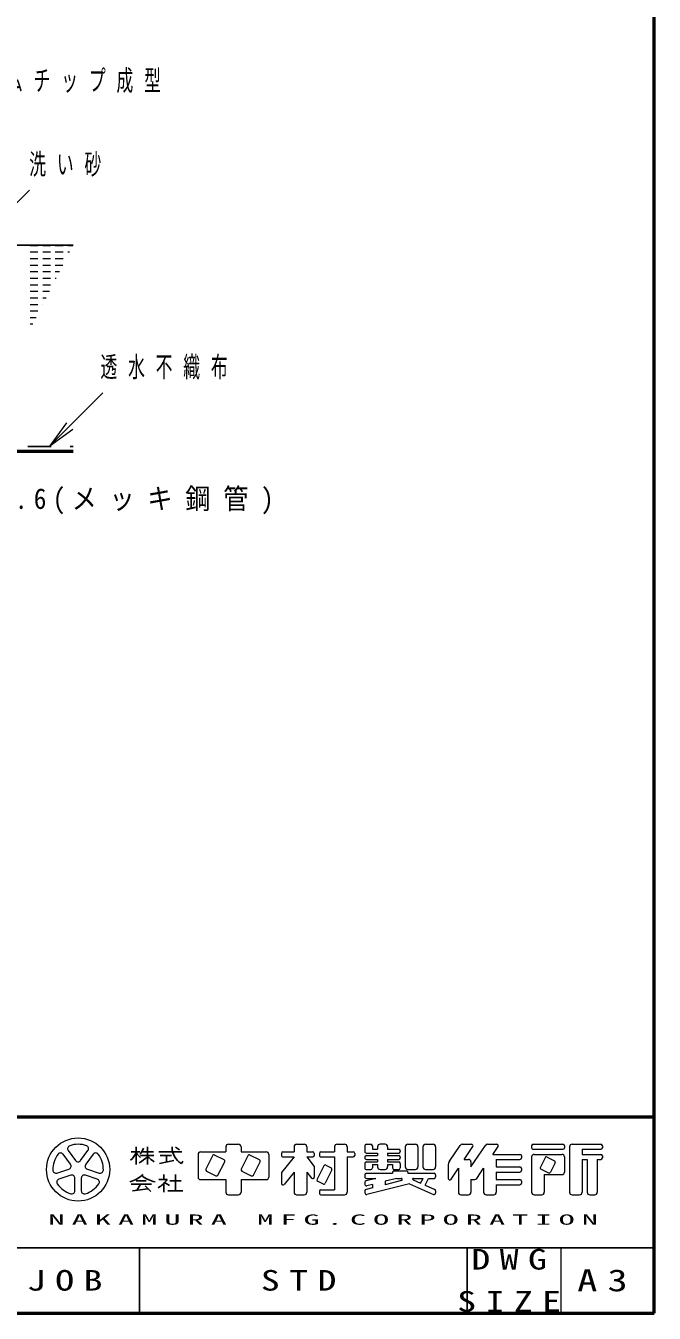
# Model space of a CAD drawing. Units: millimetres on the paper. Extents: x -385 to 0, y 0 to 267.
# Drawn here: x -67.2 to 0, y 0 to 137.6 of the extents above; entities that cross this region are included whole.
import ezdxf

# ---------------------------------------------------------------- set-up
doc = ezdxf.new("R2010")
doc.units = ezdxf.units.MM
doc.linetypes.add('USER1', pattern=[4.5, 2.5, -2])
doc.layers.add('1_10', color=7, linetype='Continuous', lineweight=13)
doc.layers.add('NAKAMURA図枠', color=7, linetype='Continuous', lineweight=13)
doc.layers.add('図面情報', color=7, linetype='Continuous')
doc.styles.add('ＭＳ ゴシック', font='')
doc.styles.get('ＭＳ ゴシック').set_extended_font_data('MS Gothic')

# ---------------------------------------------------------------- blocks, each defined once
blk = doc.blocks.new('open_arrow')
at = {"color": 0, "linetype": 'Continuous', "lineweight": -2}
blk.add_lwpolyline([(7.5, 1.25), (0, 0), (7.5, -1.25)], dxfattribs=at)

msp = doc.modelspace()

# ---------------------------------------------------------------- linework, layer by layer
at = {"layer": '1_10'}
for p, q in [((-72.362, 114.458), (-66.77, 120.051)), ((-65.856, 114.1), (-66.696, 114.1)), ((-65.856, 113.4), (-66.696, 113.4)), ((-64.512, 114.1), (-65.352, 114.1)), ((-64.512, 113.4), (-65.352, 113.4)), ((-63.168, 114.1), (-64.008, 114.1)), ((-63.168, 113.4), (-64.008, 113.4)), ((-62.127, 114.1), (-62.664, 114.1)), ((-62.484, 113.4), (-62.664, 113.4)), ((-65.856, 112.7), (-66.696, 112.7)), ((-65.856, 112), (-66.696, 112)), ((-64.512, 112.7), (-65.352, 112.7)), ((-64.512, 112), (-65.352, 112)), ((-63.168, 112.7), (-64.008, 112.7)), ((-63.197, 112), (-64.008, 112)), ((-65.856, 111.3), (-66.696, 111.3)), ((-65.856, 110.6), (-66.696, 110.6)), ((-64.512, 111.3), (-65.352, 111.3)), ((-64.512, 110.6), (-65.352, 110.6)), ((-63.554, 111.3), (-64.008, 111.3)), ((-63.911, 110.6), (-64.008, 110.6)), ((-65.856, 109.9), (-66.696, 109.9)), ((-65.856, 109.2), (-66.696, 109.2)), ((-64.512, 109.9), (-65.352, 109.9)), ((-64.624, 109.2), (-65.352, 109.2)), ((-65.856, 108.5), (-66.696, 108.5)), ((-65.856, 107.8), (-66.696, 107.8)), ((-64.981, 108.5), (-65.352, 108.5)), ((-65.337, 107.8), (-65.352, 107.8)), ((-65.856, 107.1), (-66.696, 107.1)), ((-66.051, 106.4), (-66.696, 106.4)), ((-66.407, 105.7), (-66.696, 105.7)), ((-64.595, 92.71), (-58.925, 98.38))]:
    msp.add_line(p, q, dxfattribs=at)
at = {"layer": '1_10', "lineweight": 25}
msp.add_line((-62.101, 114.152), (-94.434, 114.152), dxfattribs=at)
at = {"layer": '1_10', "color": 4, "linetype": 'USER1', "lineweight": 25}
msp.add_line((-93.934, 92.652), (-62.101, 92.652), dxfattribs=at)
at = {"layer": '1_10', "color": 2, "lineweight": 50}
msp.add_line((-126.434, 92.152), (-62.101, 92.152), dxfattribs=at)
at = {"layer": 'NAKAMURA図枠', "lineweight": 50}
for p, q in [((0, 0), (0, 267)), ((-385, 21), (0, 21)), ((-385, 0), (0, 0))]:
    msp.add_line(p, q, dxfattribs=at)
at = {"layer": 'NAKAMURA図枠'}
for p, q in [((-45.506, 18.063), (-44.426, 18.063)), ((-38.216, 18.063), (-37.406, 18.063)), ((-33.896, 18.063), (-33.086, 18.063)), ((-30.926, 17.901), (-30.926, 17.28)), ((-30.764, 18.063), (-30.278, 18.063)), ((-30.116, 17.901), (-30.116, 17.523)), ((-28.766, 18.063), (-29.306, 18.063)), ((-26.336, 18.063), (-25.526, 18.063)), ((-24.446, 18.063), (-23.636, 18.063)), ((-21.88, 16.242), (-20.746, 17.943)), ((-20.521, 18.063), (-19.529, 18.063)), ((-19.586, 15.633), (-18.046, 17.943)), ((-17.821, 18.063), (-16.829, 18.063)), ((-13.106, 17.901), (-13.106, 17.685)), ((-12.944, 18.063), (-9.758, 18.063)), ((-9.596, 17.901), (-9.596, 17.685)), ((-8.786, 18.063), (-5.708, 18.063)), ((-5.546, 17.901), (-5.546, 17.685)), ((-62.39, 15.917), (-63.175, 16.997)), ((-62.629, 17.393), (-61.844, 16.313)), ((-61.298, 16.313), (-60.513, 17.393)), ((-59.967, 16.997), (-60.752, 15.917)), ((-48.746, 16.983), (-48.746, 14.553)), ((-48.476, 17.253), (-45.776, 17.253)), ((-47.198, 16.838), (-47.918, 15.4)), ((-45.975, 16.408), (-46.981, 16.911)), ((-45.776, 17.793), (-45.776, 17.253)), ((-44.156, 17.793), (-44.156, 17.253)), ((-44.156, 17.253), (-41.456, 17.253)), ((-43.418, 16.838), (-44.138, 15.4)), ((-42.195, 16.408), (-43.201, 16.911)), ((-41.186, 16.983), (-41.186, 14.553)), ((-39.836, 17.091), (-39.836, 16.875)), ((-38.486, 16.713), (-39.836, 15.026)), ((-39.674, 17.253), (-38.486, 17.253)), ((-39.674, 16.713), (-38.486, 16.713)), ((-38.486, 17.793), (-38.486, 17.253)), ((-37.136, 17.793), (-37.136, 17.253)), ((-37.136, 17.253), (-36.488, 17.253)), ((-37.136, 16.713), (-36.326, 15.701)), ((-37.136, 16.713), (-36.488, 16.713)), ((-36.326, 17.091), (-36.326, 16.875)), ((-35.786, 17.091), (-35.786, 16.875)), ((-35.624, 17.253), (-34.166, 17.253)), ((-35.624, 16.713), (-34.166, 16.713)), ((-34.166, 17.793), (-34.166, 17.253)), ((-34.166, 16.713), (-34.166, 13.203)), ((-32.816, 17.793), (-32.816, 17.253)), ((-32.816, 17.253), (-32.168, 17.253)), ((-32.816, 16.713), (-32.816, 12.933)), ((-32.816, 16.713), (-32.168, 16.713)), ((-32.006, 17.091), (-32.006, 16.875)), ((-30.926, 16.686), (-30.926, 16.605)), ((-30.764, 17.118), (-29.576, 17.118)), ((-30.764, 16.848), (-29.576, 16.848)), ((-30.116, 17.523), (-29.576, 17.523)), ((-29.576, 17.793), (-29.576, 17.523)), ((-29.576, 17.118), (-29.576, 16.848)), ((-28.496, 17.793), (-28.496, 17.523)), ((-28.496, 17.523), (-27.308, 17.523)), ((-28.496, 17.118), (-27.308, 17.118)), ((-28.496, 17.118), (-28.496, 16.848)), ((-28.496, 16.848), (-27.308, 16.848)), ((-27.146, 17.361), (-27.146, 17.28)), ((-27.146, 16.686), (-27.146, 16.605)), ((-26.606, 17.793), (-26.606, 15.633)), ((-25.256, 17.793), (-25.256, 15.633)), ((-24.716, 17.793), (-24.716, 15.633)), ((-23.366, 17.793), (-23.366, 15.633)), ((-20.306, 16.443), (-19.394, 17.811)), ((-17.246, 16.983), (-16.694, 17.811)), ((-17.246, 16.983), (-14.348, 16.983)), ((-14.186, 16.821), (-14.186, 16.605)), ((-13.106, 16.713), (-13.106, 12.933)), ((-12.944, 17.523), (-9.758, 17.523)), ((-12.836, 16.983), (-9.866, 16.983)), ((-11.666, 16.622), (-12.17, 15.616)), ((-11.449, 16.695), (-10.659, 16.3)), ((-9.596, 16.713), (-9.596, 15.093)), ((-9.056, 17.793), (-9.056, 12.933)), ((-7.706, 17.523), (-7.706, 16.983)), ((-7.706, 17.523), (-5.708, 17.523)), ((-7.706, 16.983), (-5.708, 16.983)), ((-5.546, 16.821), (-5.546, 16.605)), ((-63.828, 14.985), (-62.559, 15.397)), ((-60.583, 15.397), (-59.313, 14.985)), ((-47.845, 15.183), (-46.839, 14.68)), ((-46.622, 14.752), (-45.902, 16.19)), ((-44.065, 15.183), (-43.059, 14.68)), ((-42.842, 14.752), (-42.122, 16.19)), ((-36.326, 15.701), (-36.326, 14.543)), ((-35.318, 15.758), (-36.038, 14.32)), ((-34.454, 15.326), (-35.174, 13.888)), ((-35.101, 15.831), (-34.527, 15.544)), ((-30.926, 16.011), (-30.926, 15.525)), ((-30.764, 16.443), (-29.576, 16.443)), ((-30.764, 16.173), (-29.576, 16.173)), ((-30.764, 15.363), (-30.278, 15.363)), ((-30.116, 15.903), (-29.576, 15.903)), ((-30.116, 15.903), (-30.116, 15.525)), ((-29.576, 16.443), (-29.576, 16.173)), ((-29.576, 15.903), (-29.576, 15.633)), ((-29.306, 15.363), (-28.766, 15.363)), ((-28.496, 16.443), (-27.308, 16.443)), ((-28.496, 16.443), (-28.496, 16.173)), ((-28.496, 16.173), (-27.308, 16.173)), ((-28.496, 15.903), (-28.496, 15.633)), ((-28.496, 15.903), (-27.956, 15.903)), ((-27.956, 15.903), (-27.956, 15.525)), ((-27.794, 15.363), (-27.308, 15.363)), ((-27.794, 15.228), (-26.498, 15.228)), ((-27.146, 16.011), (-27.146, 15.525)), ((-26.336, 15.363), (-25.526, 15.363)), ((-24.446, 15.363), (-23.636, 15.363)), ((-22.016, 15.793), (-22.016, 14.413)), ((-21.719, 14.323), (-20.936, 15.498)), ((-20.936, 15.498), (-20.936, 12.933)), ((-20.306, 16.443), (-19.856, 16.443)), ((-19.586, 16.173), (-19.586, 15.633)), ((-18.966, 14.404), (-18.236, 15.498)), ((-18.236, 15.498), (-18.236, 12.933)), ((-16.886, 16.443), (-14.348, 16.443)), ((-16.886, 16.443), (-16.886, 15.633)), ((-16.886, 15.633), (-14.348, 15.633)), ((-14.186, 15.471), (-14.186, 15.255)), ((-12.097, 15.399), (-11.307, 15.004)), ((-10.586, 16.082), (-11.09, 15.076)), ((-7.706, 16.443), (-7.166, 16.443)), ((-7.706, 16.443), (-7.706, 12.933)), ((-7.166, 16.443), (-7.166, 12.933)), ((-6.086, 16.443), (-5.708, 16.443)), ((-6.086, 16.443), (-6.086, 12.933)), ((-62.35, 14.755), (-63.62, 14.343)), ((-61.908, 13.099), (-61.908, 14.434)), ((-61.233, 14.434), (-61.233, 13.099)), ((-59.522, 14.343), (-60.792, 14.755)), ((-48.476, 14.283), (-45.776, 14.283)), ((-45.776, 14.283), (-45.776, 12.933)), ((-44.156, 14.283), (-41.456, 14.283)), ((-44.156, 14.283), (-44.156, 12.933)), ((-39.836, 15.026), (-39.836, 13.868)), ((-38.486, 15.093), (-39.547, 13.766)), ((-38.486, 15.093), (-38.486, 12.933)), ((-37.136, 15.093), (-36.614, 14.441)), ((-37.136, 15.093), (-37.136, 12.933)), ((-35.965, 14.103), (-35.391, 13.816)), ((-30.926, 14.796), (-30.926, 14.58)), ((-30.926, 13.995), (-30.926, 13.773)), ((-29.74, 14.418), (-30.803, 14.152)), ((-30.764, 14.958), (-27.956, 14.958)), ((-30.764, 14.418), (-29.74, 14.418)), ((-26.15, 13.841), (-30.725, 12.697)), ((-30.116, 13.768), (-30.725, 13.615)), ((-30.116, 13.768), (-30.116, 13.406)), ((-27.513, 14.418), (-28.766, 14.105)), ((-27.023, 14.179), (-28.766, 13.743)), ((-28.766, 14.105), (-28.766, 13.743)), ((-27.956, 15.066), (-27.956, 14.958)), ((-27.513, 14.418), (-27.053, 14.418)), ((-26.336, 15.066), (-26.336, 14.958)), ((-26.336, 14.958), (-23.528, 14.958)), ((-26.15, 13.841), (-23.594, 12.705)), ((-25.771, 14.263), (-24.968, 13.906)), ((-25.738, 14.418), (-24.712, 14.418)), ((-24.968, 13.906), (-24.712, 14.418)), ((-24.474, 13.687), (-24.108, 14.418)), ((-24.108, 14.418), (-23.528, 14.418)), ((-23.366, 14.796), (-23.366, 14.58)), ((-19.586, 14.283), (-19.19, 14.283)), ((-19.586, 14.283), (-19.586, 12.933)), ((-16.886, 15.093), (-16.886, 14.283)), ((-16.886, 15.093), (-14.348, 15.093)), ((-16.886, 14.283), (-14.348, 14.283)), ((-14.186, 14.121), (-14.186, 13.905)), ((-11.756, 14.823), (-11.756, 12.933)), ((-11.756, 14.823), (-9.866, 14.823)), ((-45.506, 12.663), (-44.426, 12.663)), ((-38.216, 12.663), (-37.406, 12.663)), ((-35.786, 13.041), (-35.786, 12.825)), ((-35.624, 13.203), (-34.166, 13.203)), ((-35.624, 12.663), (-33.086, 12.663)), ((-30.926, 13.077), (-30.926, 12.854)), ((-30.116, 13.406), (-30.803, 13.234)), ((-24.474, 13.687), (-23.462, 13.237)), ((-23.366, 13.089), (-23.366, 12.853)), ((-20.666, 12.663), (-19.856, 12.663)), ((-17.966, 12.663), (-17.156, 12.663)), ((-16.886, 13.743), (-16.886, 12.933)), ((-16.886, 13.743), (-14.348, 13.743)), ((-12.836, 12.663), (-12.026, 12.663)), ((-8.786, 12.663), (-7.976, 12.663)), ((-6.896, 12.663), (-6.356, 12.663)), ((-10, 7), (-10, 0))]:
    msp.add_line(p, q, dxfattribs=at)
at = {"layer": 'NAKAMURA図枠', "lineweight": 25}
for p, q in [((-55.901, 17.253), (-54.956, 17.253)), ((-55.361, 17.793), (-55.361, 15.903)), ((-54.915, 16.848), (-53.471, 16.848)), ((-54.769, 17.253), (-53.525, 17.253)), ((-54.146, 17.793), (-54.146, 15.903)), ((-52.931, 17.253), (-50.501, 17.253)), ((-52.796, 16.848), (-51.581, 16.848)), ((-52.121, 16.848), (-52.121, 16.173)), ((-50.719, 17.467), (-51.16, 17.761)), ((-52.889, 16.02), (-51.353, 16.327)), ((-55.901, 13.784), (-53.741, 13.784)), ((-55.361, 14.148), (-54.281, 14.148)), ((-54.899, 13.784), (-55.289, 13.136)), ((-52.931, 14.283), (-52.051, 14.283)), ((-52.391, 14.823), (-52.391, 14.283)), ((-52.391, 13.91), (-52.391, 12.933)), ((-52.34, 13.96), (-51.796, 13.646)), ((-51.783, 14.148), (-50.568, 14.148)), ((-51.176, 14.823), (-51.176, 13.068)), ((-55.765, 13.067), (-54.113, 13.304)), ((-54.416, 13.607), (-53.81, 13.001)), ((-51.986, 13.068), (-50.366, 13.068)), ((-55, 7), (-55, 0))]:
    msp.add_line(p, q, dxfattribs=at)
at = {"layer": 'NAKAMURA図枠', "color": 211, "lineweight": 25}
for p, q in [((-242.5, 7), (0, 7)), ((-20, 7), (-20, 0))]:
    msp.add_line(p, q, dxfattribs=at)
at = {"layer": 'NAKAMURA図枠'}
msp.add_circle((-61.571, 15.363), 3.375, dxfattribs=at)
for centre, radius, start, end in [((-62.356, 17.592), 0.338, 109.39847, 215.99997), ((-61.571, 15.363), 2.7, 70.60155, 109.39847), ((-60.786, 17.592), 0.338, 324, 70.60155), ((-45.506, 17.793), 0.27, 89.99998, 179.99996), ((-44.426, 17.793), 0.27, 0, 89.99998), ((-38.216, 17.793), 0.27, 89.99998, 179.99996), ((-37.406, 17.793), 0.27, 0, 89.99998), ((-33.896, 17.793), 0.27, 89.99998, 179.99996), ((-33.086, 17.793), 0.27, 0, 89.99998), ((-30.764, 17.901), 0.162, 89.99998, 179.99996), ((-30.278, 17.901), 0.162, 0, 89.99998), ((-29.306, 17.793), 0.27, 89.99998, 179.99996), ((-28.766, 17.793), 0.27, 0, 89.99998), ((-26.336, 17.793), 0.27, 89.99998, 179.99996), ((-25.526, 17.793), 0.27, 0, 89.99998), ((-24.446, 17.793), 0.27, 89.99998, 179.99996), ((-23.636, 17.793), 0.27, 0, 89.99998), ((-20.521, 17.793), 0.27, 89.99998, 146.30984), ((-19.529, 17.901), 0.162, 326.31015, 89.99998), ((-17.821, 17.793), 0.27, 89.99998, 146.3098), ((-16.829, 17.901), 0.162, 326.31003, 89.99998), ((-12.944, 17.901), 0.162, 89.99998, 179.99996), ((-9.758, 17.901), 0.162, 0, 89.99998), ((-8.786, 17.793), 0.27, 89.99998, 179.99996), ((-5.708, 17.901), 0.162, 0, 89.99998), ((-61.571, 15.363), 2.7, 142.60154, 181.39846), ((-63.448, 16.798), 0.338, 35.99999, 142.60154), ((-59.694, 16.798), 0.338, 37.39846, 143.99995), ((-61.571, 15.363), 2.7, 358.60155, 37.39847), ((-48.476, 16.983), 0.27, 89.99998, 179.99996), ((-47.054, 16.766), 0.162, 63.43492, 153.43499), ((-43.274, 16.766), 0.162, 63.43492, 153.43499), ((-41.456, 16.983), 0.27, 0, 89.99998), ((-39.674, 17.091), 0.162, 89.99998, 179.99996), ((-39.674, 16.875), 0.162, 179.99998, 270.00002), ((-36.488, 17.091), 0.162, 0, 89.99998), ((-36.488, 16.875), 0.162, 270.00002, 0), ((-35.624, 17.091), 0.162, 89.99998, 179.99996), ((-35.624, 16.875), 0.162, 179.99998, 270.00002), ((-32.168, 17.091), 0.162, 0, 89.99998), ((-32.168, 16.875), 0.162, 270.00002, 0), ((-30.764, 17.28), 0.162, 179.99998, 270.00002), ((-30.764, 16.686), 0.162, 89.99998, 179.99996), ((-30.764, 16.605), 0.162, 179.99998, 270.00002), ((-27.308, 17.361), 0.162, 0, 89.99998), ((-27.308, 17.28), 0.162, 270.00002, 0), ((-27.308, 16.686), 0.162, 0, 89.99998), ((-27.308, 16.605), 0.162, 270.00002, 0), ((-14.348, 16.821), 0.162, 0, 89.99998), ((-14.348, 16.605), 0.162, 270.00002, 0), ((-12.944, 17.685), 0.162, 179.99998, 270.00002), ((-12.836, 16.713), 0.27, 89.99998, 179.99996), ((-11.522, 16.55), 0.162, 63.43447, 153.43474), ((-9.866, 16.713), 0.27, 0, 89.99998), ((-9.758, 17.685), 0.162, 270.00002, 0), ((-5.708, 17.685), 0.162, 270.00002, 0), ((-5.708, 16.821), 0.162, 0, 89.99998), ((-5.708, 16.605), 0.162, 270.00002, 0), ((-63.933, 15.306), 0.338, 181.39848, 287.99997), ((-62.663, 15.718), 0.338, 287.99998, 35.99999), ((-61.571, 16.512), 0.338, 215.99998, 324), ((-60.479, 15.718), 0.338, 143.99996, 251.99999), ((-59.209, 15.306), 0.338, 252.00001, 358.60156), ((-47.773, 15.328), 0.162, 153.43495, 243.43485), ((-46.047, 16.263), 0.162, 333.4349, 63.43487), ((-43.993, 15.328), 0.162, 153.43495, 243.43485), ((-42.267, 16.263), 0.162, 333.4349, 63.43487), ((-35.174, 15.686), 0.162, 63.43487, 153.43498), ((-34.599, 15.399), 0.162, 333.43492, 63.43493), ((-30.764, 16.011), 0.162, 89.99998, 179.99996), ((-30.764, 15.525), 0.162, 179.99998, 270.00002), ((-30.278, 15.525), 0.162, 270.00002, 0), ((-29.306, 15.633), 0.27, 179.99998, 270.00002), ((-28.766, 15.633), 0.27, 270.00002, 0), ((-27.794, 15.525), 0.162, 179.99998, 270.00002), ((-27.794, 15.066), 0.162, 89.99998, 179.99996), ((-27.308, 16.011), 0.162, 0, 89.99998), ((-27.308, 15.525), 0.162, 270.00002, 0), ((-26.336, 15.633), 0.27, 179.99998, 270.00002), ((-26.498, 15.066), 0.162, 0, 89.99998), ((-25.526, 15.633), 0.27, 270.00002, 0), ((-24.446, 15.633), 0.27, 179.99998, 270.00002), ((-23.636, 15.633), 0.27, 270.00002, 0), ((-21.206, 15.793), 0.81, 146.30999, 179.99996), ((-19.856, 16.173), 0.27, 0, 89.99998), ((-14.348, 15.471), 0.162, 0, 89.99998), ((-14.348, 15.255), 0.162, 270.00002, 0), ((-12.025, 15.544), 0.162, 153.43517, 243.43529), ((-10.731, 16.155), 0.162, 333.43484, 63.43447), ((-63.516, 14.022), 0.338, 107.99999, 214.60154), ((-61.571, 15.363), 2.7, 214.60156, 253.39848), ((-62.246, 14.434), 0.338, 359.99997, 107.99999), ((-60.896, 14.434), 0.338, 71.99997, 179.99999), ((-61.571, 15.363), 2.7, 286.60155, 325.39847), ((-59.626, 14.022), 0.338, 325.39847, 71.99996), ((-48.476, 14.553), 0.27, 179.99998, 270.00002), ((-46.766, 14.825), 0.162, 243.43498, 333.43496), ((-42.986, 14.825), 0.162, 243.43498, 333.43496), ((-41.456, 14.553), 0.27, 270.00002, 0), ((-39.674, 13.868), 0.162, 179.99998, 321.34037), ((-36.488, 14.543), 0.162, 218.65962, 0), ((-35.893, 14.248), 0.162, 153.43487, 243.4348), ((-35.318, 13.961), 0.162, 243.43487, 333.43498), ((-30.764, 14.796), 0.162, 89.99998, 179.99996), ((-30.764, 14.58), 0.162, 179.99998, 270.00002), ((-30.764, 13.995), 0.162, 104.03614, 179.99996), ((-30.764, 13.773), 0.162, 179.99998, 284.03612), ((-27.053, 14.297), 0.121, 284.0365, 89.99998), ((-25.738, 14.337), 0.081, 89.99998, 246.03817), ((-23.528, 14.796), 0.162, 0, 89.99998), ((-23.528, 14.58), 0.162, 270.00002, 0), ((-21.854, 14.413), 0.162, 179.99998, 326.30997), ((-19.19, 14.553), 0.27, 270.00002, 326.31002), ((-14.348, 14.121), 0.162, 0, 89.99998), ((-14.348, 13.905), 0.162, 270.00002, 0), ((-11.234, 15.149), 0.162, 243.43534, 333.43491), ((-9.866, 15.093), 0.27, 270.00002, 0), ((-62.246, 13.099), 0.338, 253.39847, 359.99997), ((-60.896, 13.099), 0.338, 179.99999, 286.60154), ((-45.506, 12.933), 0.27, 179.99998, 270.00002), ((-44.426, 12.933), 0.27, 270.00002, 0), ((-38.216, 12.933), 0.27, 179.99998, 270.00002), ((-37.406, 12.933), 0.27, 270.00002, 0), ((-35.624, 13.041), 0.162, 89.99998, 179.99996), ((-35.624, 12.825), 0.162, 179.99998, 270.00002), ((-33.086, 12.933), 0.27, 270.00002, 0), ((-30.764, 13.077), 0.162, 104.03614, 179.99996), ((-30.764, 12.854), 0.162, 179.99998, 284.03612), ((-23.528, 12.853), 0.162, 246.03699, 0), ((-23.528, 13.089), 0.162, 0, 66.03701), ((-20.666, 12.933), 0.27, 179.99998, 270.00002), ((-19.856, 12.933), 0.27, 270.00002, 0), ((-17.966, 12.933), 0.27, 179.99998, 270.00002), ((-17.156, 12.933), 0.27, 270.00002, 0), ((-12.836, 12.933), 0.27, 179.99998, 270.00002), ((-12.026, 12.933), 0.27, 270.00002, 0), ((-8.786, 12.933), 0.27, 179.99998, 270.00002), ((-7.976, 12.933), 0.27, 270.00002, 0), ((-6.896, 12.933), 0.27, 179.99998, 270.00002), ((-6.356, 12.933), 0.27, 270.00002, 0)]:
    msp.add_arc(centre, radius, start, end, dxfattribs=at)
at = {"layer": 'NAKAMURA図枠', "lineweight": 25}
for centre, radius, start, end in [((-57.466, 18.084), 2.285, 311.36185, 337.13638), ((-53.383, 18.427), 2.345, 212.50346, 230.00631), ((-56.374, 18.818), 3.034, 295.86917, 317.23867), ((-56.002, 18.047), 1.467, 313.72108, 343.54317), ((-51.918, 18.818), 3.034, 222.76131, 240.10806), ((-49.563, 17.694), 1.953, 177.09472, 240.51891), ((-51.54, 16.805), 1.299, 321.42112, 334.8249), ((-56.898, 17.257), 3.32, 285.11261, 313.40619), ((-52.77, 17.194), 3.192, 231.17281, 259.75506), ((-55.66, 17.226), 4.657, 304.87257, 320.80411)]:
    msp.add_arc(centre, radius, start, end, dxfattribs=at)

# ---------------------------------------------------------------- block references
at = {"layer": '1_10', "xscale": 0.4, "yscale": 0.4, "rotation": 45}
msp.add_blockref('open_arrow', (-64.595, 92.71), dxfattribs=at)

# ---------------------------------------------------------------- texts
at = {"layer": '1_10', "char_height": 2.199, "style": 'ＭＳ ゴシック'}
for s, insert, attachment_point in [('\\T1.64;\\W0.6;砂場枠：ゴムチップ成型', (-84.035, 131.641), 4), ('\\T1.64;\\W0.6;洗い砂', (-66.798, 122.701), 4), ('\\T1.64;\\W0.6;透水不織布', (-59.186, 101.03), 4), ('\\T1.5;\\W0.9;脚：φ31.8×1.6(メッキ鋼管)', (-93.631, 85.373), 7)]:
    msp.add_mtext(s, dxfattribs=dict(at, insert=insert, attachment_point=attachment_point))
at = {"layer": 'NAKAMURA図枠', "color": 4, "attachment_point": 5, "style": 'ＭＳ ゴシック'}
for s, insert, char_height in [('\\T1.44;\\W2.3;NAKAMURA\\~MFG.CORPORATION', (-35, 10), 1.1), ('\\T1.5;\\W1.35;JOB', (-62.5, 3.5), 2.199), ('\\T1.5;\\W1.35;A3', (-5, 3.5), 2.346)]:
    msp.add_mtext(s, dxfattribs=dict(at, insert=insert, char_height=char_height))
at = {"layer": 'NAKAMURA図枠', "char_height": 2.199, "attachment_point": 5, "style": 'ＭＳ ゴシック'}
for s, insert in [('\\T1.5;\\W1.35;DWG', (-15, 5.75)), ('\\T1.5;\\W1.35;SIZE', (-15, 1.25))]:
    msp.add_mtext(s, dxfattribs=dict(at, insert=insert))
at = {"layer": '図面情報', "insert": (-37.5, 3.5), "char_height": 2.199, "attachment_point": 5, "style": 'ＭＳ ゴシック'}
msp.add_mtext('\\T1.5;\\W1.35;STD', dxfattribs=at)

doc.saveas('drawing.dxf')
